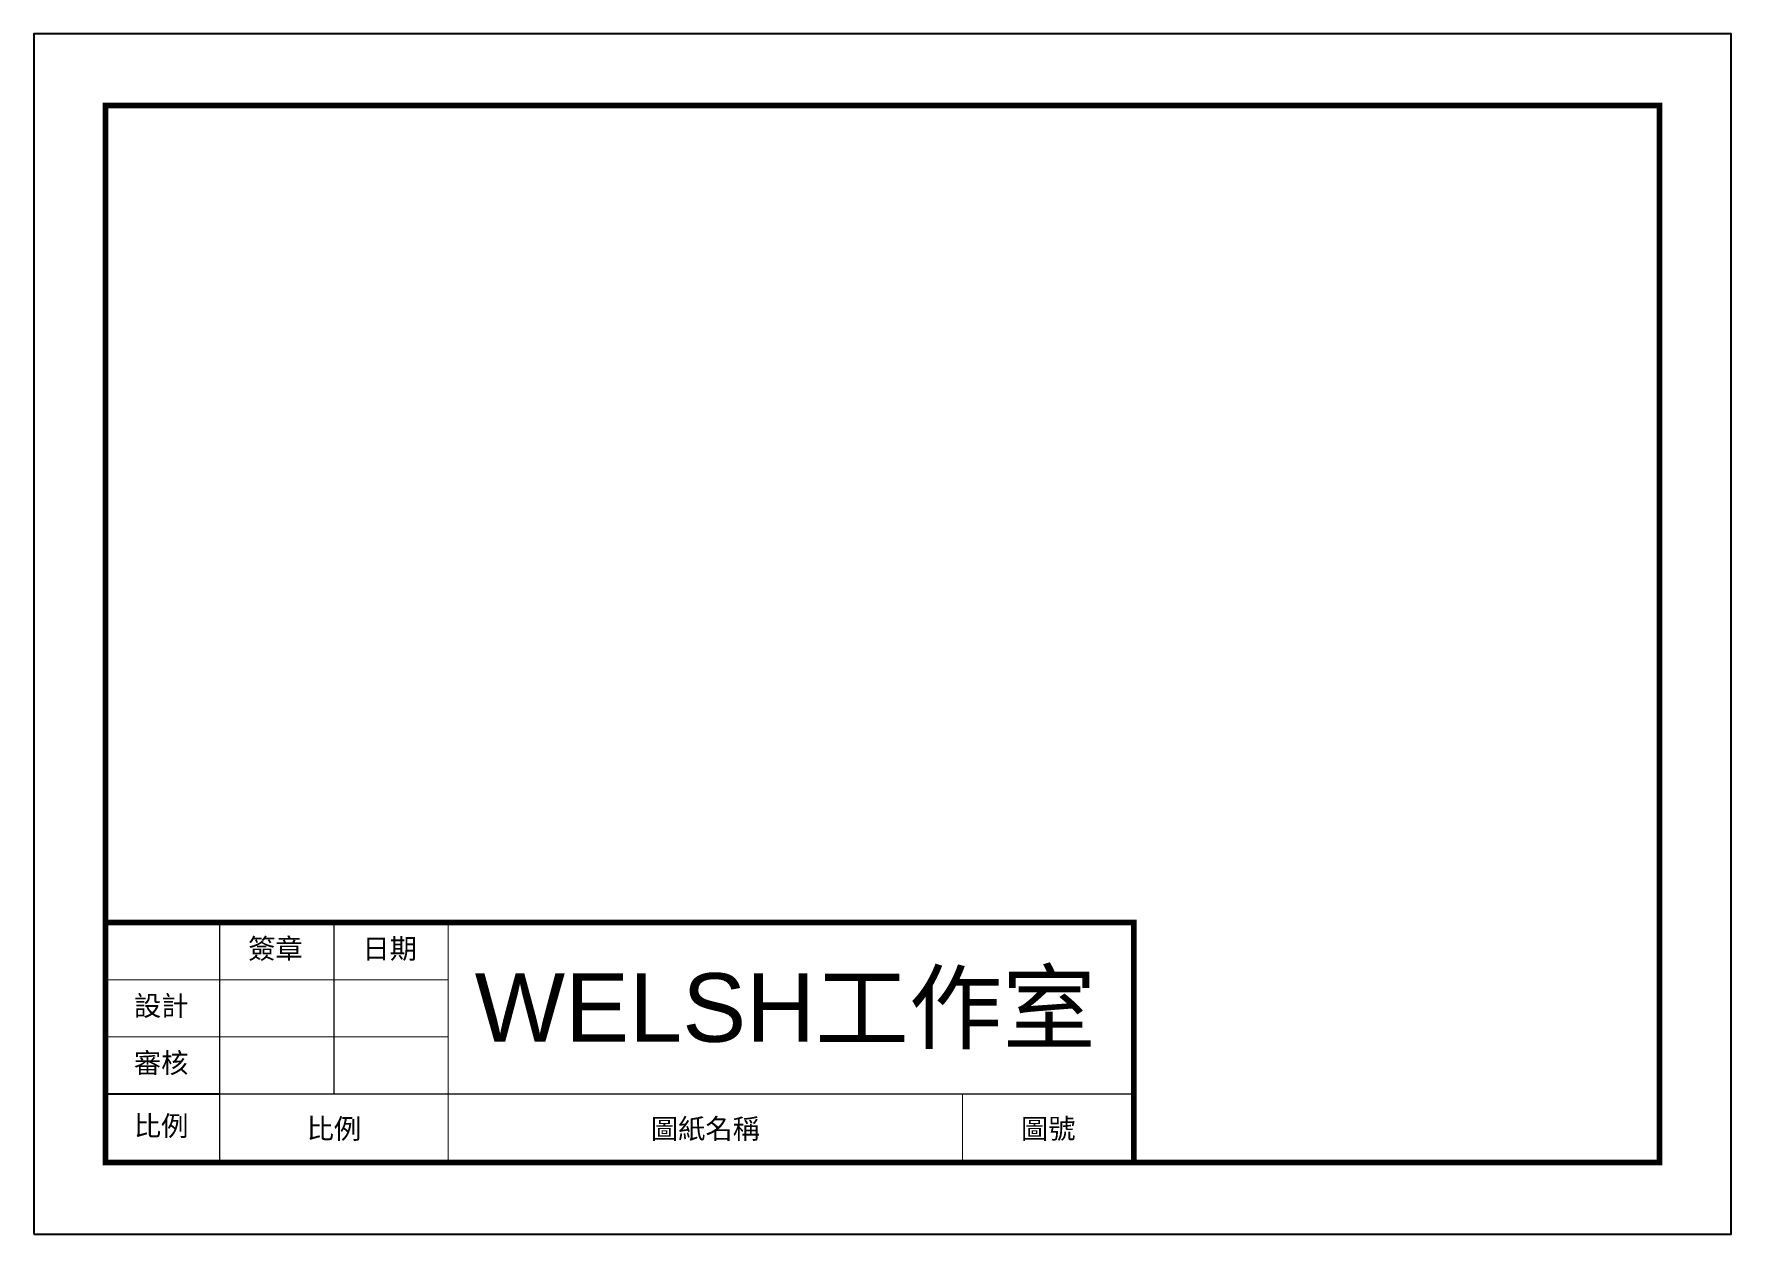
# Model space of a CAD drawing. Header units: centimetres. Extents: x 2513 to 2810, y 1360 to 1570.
import ezdxf
from ezdxf.enums import TextEntityAlignment as Align

# ---------------------------------------------------------------- set-up
doc = ezdxf.new("R2010")
doc.units = ezdxf.units.CM
doc.layers.add('傢俱', color=7, linetype='Continuous')
doc.styles.get("Standard").update_dxf_attribs({"font": 'arial.ttf'})
doc.styles.add('文3.5', font='', dxfattribs={"height": 3.5})
doc.styles.get('文3.5').set_extended_font_data('PMingLiU')

msp = doc.modelspace()

# ---------------------------------------------------------------- linework, layer by layer
msp.add_line((2545.02, 1384.61), (2525.02, 1384.61))
msp.add_lwpolyline([(2512.52, 1360.11), (2809.52, 1360.11), (2809.52, 1570.11), (2512.52, 1570.11)], close=True)
at = {"const_width": 1}
msp.add_lwpolyline([(2525.02, 1372.61), (2797.02, 1372.61), (2797.02, 1557.61), (2525.02, 1557.61)], close=True, dxfattribs=at)
at = {"layer": '傢俱', "const_width": 1}
msp.add_lwpolyline([(2525.02, 1372.61), (2705.02, 1372.61), (2705.02, 1414.61), (2525.02, 1414.61)], close=True, dxfattribs=at)
at = {"layer": '傢俱', "const_width": 0.2}
for points in [[(2545.02, 1414.61), (2545.02, 1372.61)], [(2565.02, 1414.61), (2565.02, 1384.61)], [(2585.02, 1414.61), (2585.02, 1372.61)], [(2525.02, 1404.61), (2585.02, 1404.61)], [(2525.02, 1394.61), (2585.02, 1394.61)], [(2525.02, 1384.61), (2705.02, 1384.61)], [(2675.02, 1384.61), (2675.02, 1372.61)]]:
    msp.add_lwpolyline(points, dxfattribs=at)

# ---------------------------------------------------------------- texts
at = {"style": '文3.5'}
for s, p in [('簽章', (2550.01, 1408.3)), ('日期', (2570.01, 1408.3)), ('設計', (2530.01, 1398.3)), ('審核', (2530.01, 1388.3)), ('比例', (2530.01, 1377.3))]:
    msp.add_text(s, height=3.5, dxfattribs=at).set_placement(p)
msp.add_text('WELSH工作室', height=12).set_placement((2589.65, 1393.75))
for tag, text, p in [('比例', '1:100', (2565.02, 1378.61)), ('圖紙名稱', '傢俱平面配置圖', (2630.02, 1378.61)), ('圖號', '001', (2690.02, 1378.61))]:
    msp.add_attdef(tag, text=text, height=3.5, dxfattribs=at).set_placement(p, align=Align.MIDDLE)

doc.saveas('drawing.dxf')
